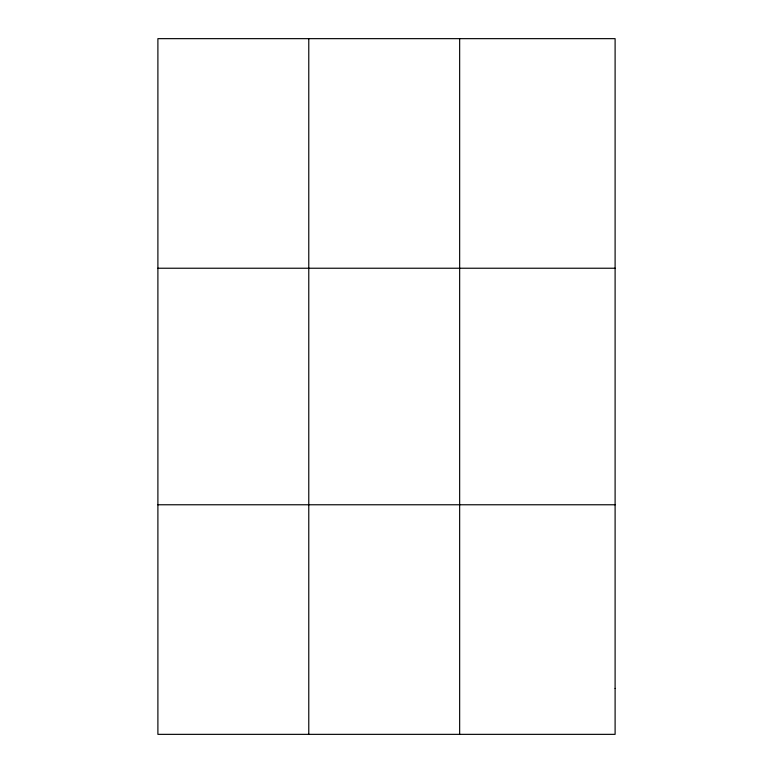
<?xml version="1.0" encoding="UTF-8"?>
<svg xmlns="http://www.w3.org/2000/svg" width="773" height="773" viewBox="0 0 773 773"><rect width="100%" height="100%" fill="white"/><g stroke="black" fill="none" stroke-linecap="round" stroke-linejoin="round"><path stroke-width="1.16" d="M308.775 734.35L308.775 38.65M459.655 734.35L459.655 38.65M157.895 268.231L615.105 268.231M157.895 504.769L615.105 504.769M615.105 688.434L615.105 734.35L157.895 734.35L157.895 38.65L615.105 38.65L615.105 688.434"/></g></svg>
